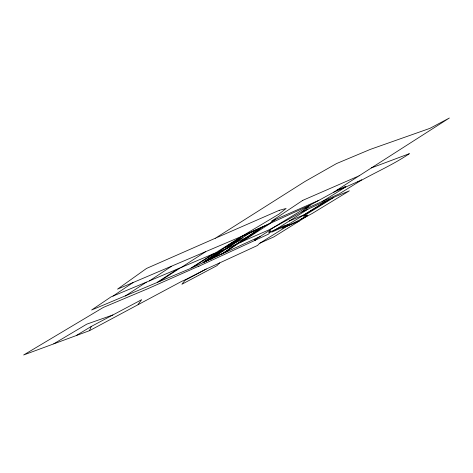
<?xml version="1.0" encoding="UTF-8"?>
<svg xmlns="http://www.w3.org/2000/svg" width="473" height="473" viewBox="0 0 473 473"><rect width="100%" height="100%" fill="white"/><g stroke="black" fill="none" stroke-linecap="round" stroke-linejoin="round"><path stroke-width="0.71" d="M302.791 200.345L359.078 175.832L333.631 192.257L310.282 205.046L241.928 236.234L191.441 268.073L224.634 252.771L238.824 243.004L270.934 229.015L301.673 212.016L336.096 196.336L349.34 190.838L312.428 213.353C303.814 218.041 294.839 222.139 286.289 226.673L259.387 243.5L257.584 245.44L219.643 262.911L216.965 265.643L181.874 284.261L185.564 279.62L181.833 281.281L89.498 330.68L23.65 354.981L103.327 307.432L147.393 288.902L198.879 266.145L198.601 266.364L268.522 234.117L270.668 231.699M89.498 330.68L91.283 326.447L141.687 299.663L138.057 304.476M301.673 212.016L310.282 205.046L270.934 229.015L268.694 232.61L276.699 228.979L307.947 209.178M270.934 229.015L270.408 229.86L254.314 240.243L256.437 239.326L255.089 240.201M359.042 175.855L371.388 167.915L409.411 153.654C393.654 164.444 376.041 172.006 359.527 181.342L338.993 193.995L305.528 208.948M218.284 252.316L203.544 262.338L212.3 258.288M225.881 247.148L233.638 241.874L242.442 237.872M226.041 248.757L233.644 243.601M211.118 259.092L250.749 232.237M318.885 200.333L275.54 219.425L268.445 224.232L241.892 236.264L278.875 214.168L286.135 208.469L279.247 210.331M113.012 296.068L133.049 282.558L241.928 236.234M221.589 254.196L261.09 227.554M302.832 200.316L271.384 221.269L275.54 219.425M212.885 254.042L190.14 268.629L91.591 310.028L110.972 296.92L149.35 280.921L171.386 266.388M125.221 296.039L146.37 282.162M157.261 282.322L177.476 269.125M159.626 281.334L180.101 268.008M181.106 267.582L205.601 251.713M270.048 223.498L242.176 241.579L238.824 243.004M289.801 224.486L287.223 224.965L281.973 228.323L299.149 221.133L307.379 215.954M300.225 219.661L307.42 215.049L303.282 216.232L333.187 197.844M371.388 167.915L449.35 118.019L429.945 128.349L370.324 149.385L336.54 163.563L304.943 181.508L215.245 238.286L279.283 210.302M286.023 225.722L271.65 232.213L276.48 229.08L284.616 225.509L287.572 224.894L328.859 199.913M343.073 188.165L345.852 186.427L336.356 190.501M299.149 221.133L273.891 236.89L259.925 243.157M325.921 201.208L304.015 214.831L289.24 221.039M322.113 201.563L345.698 187.018L333.631 192.257M76.449 335.404L91.283 326.447M53.739 343.812L86.807 324.141L112.846 314.983M185.481 280.111L206.275 269.025L219.643 262.911M185.564 279.62L206.275 269.025M357.801 181.662L361.721 179.734M207.174 259.872L215.936 255.822M214.547 254.858L223.315 250.826M210.84 257.377L219.608 253.339M217.237 252.795L227.064 248.284M237.363 243.554L240.745 242.005L259.299 229.506L255.917 231.043M216.486 253.309L236.819 243.967M224.634 252.771L260.144 236.5M229.742 244.523L238.54 240.515M246.528 237.375L249.91 235.832M225.603 247.107L248.828 236.494M224.835 247.627L234.673 243.128M345.662 187.042L357.842 181.638M215.286 238.256L146.529 268.439L117.499 289.163L133.049 282.558M215.375 252.984L149.35 280.921M287.572 224.894L291.658 224.149M228.69 245.002L202.988 262.491L223.274 253.102L262.545 227.253L242.282 236.441L228.69 245.002"/></g></svg>
